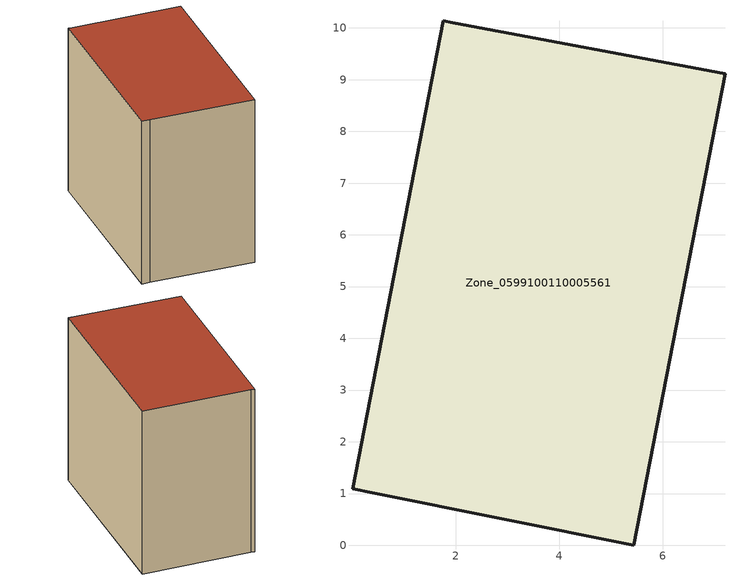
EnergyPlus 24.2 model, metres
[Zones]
Zone_0599100110005561
 floor ground (C_G): 1.76,10.14 1.94,10.1 7.21,9.12 5.45,0 0.39,1.02 0.01,1.09 z0
 wall outside (C_F): 1.94,10.1 1.76,10.14 0.01,1.09 0.39,1.02 5.45,0 7.21,9.12 1.94,10.1 z0:8.58
 roof outside (C_R): 7.21,9.12 1.94,10.1 1.76,10.14 0.01,1.09 0.39,1.02 5.45,0 z8.58
[BUILDING]
Pand.0599100110005561: North Axis=0; Terrain=City; Loads Convergence Tolerance Value=0.04; Temperature Convergence Tolerance Value=0.4; Solar Distribution=FullExterior; Maximum Number of Warmup Days=25; Minimum Number of Warmup Days=1
[Site:Location]
Rotterdam.The.Hague.AP_ZH_NLD Design_Conditions: Latitude=51.96; Longitude=4.45; Time Zone=1; Elevation=-4.5
[SITE:GROUNDTEMPERATURE:BUILDINGSURFACE]
18, 18, 18, 18, 18, 18, 18, 18, 18, 18, 18, 18
[MATERIAL] Thermal Absorptance=0.9; Solar Absorptance=0.7; Visible Absorptance=0.7
Name | Roughness | Thickness | Conductivity | Density | Specific Heat
G.TC.2015-2018 | MediumSmooth | 0.15 | 0.0428571 | 540 | 1210
F.TC.2015-2018 | Rough | 0.3 | 0.0666667 | 1920 | 840
R.TC.2015-2018 | MediumRough | 0.2 | 0.0333333 | 1500 | 1000
[CONSTRUCTION]
C_G: G.TC.2015-2018
C_F: F.TC.2015-2018
C_R: R.TC.2015-2018
[ZONE]
Zone_0599100110005561: Type=1; Multiplier=1; Ceiling Height=Autocalculate; Volume=Autocalculate; Floor Area=autocalculate; Part of Total Floor Area=Yes
[ZONEINFILTRATION:DESIGNFLOWRATE]
Infil_Zone_0599100110005561: Zone or ZoneList or Space or SpaceList=Zone_0599100110005561; Schedule=AlwaysOn; Design Flow Rate Calculation Method=Flow/Area; Flow Rate per Floor Area=0.0015; Constant Term Coefficient=1; Temperature Term Coefficient=0; Velocity Term Coefficient=0; Velocity Squared Term Coefficient=0
[HVACTEMPLATE:ZONE:IDEALLOADSAIRSYSTEM]
Zone_0599100110005561: Maximum Heating Supply Air Temperature=50; Minimum Cooling Supply Air Temperature=13; Maximum Heating Supply Air Humidity Ratio=0.0156; Minimum Cooling Supply Air Humidity Ratio=0.0077; Heating Limit=NoLimit; Cooling Limit=NoLimit; Dehumidification Control Type=ConstantSensibleHeatRatio; Cooling Sensible Heat Ratio=0.7; Dehumidification Setpoint=60; Humidification Control Type=None; Humidification Setpoint=30; Outdoor Air Method=None; Outdoor Air Flow Rate per Person=0.00944; Outdoor Air Flow Rate per Zone Floor Area=0; Outdoor Air Flow Rate per Zone=0; Demand Controlled Ventilation Type=None; Outdoor Air Economizer Type=NoEconomizer; Heat Recovery Type=None; Sensible Heat Recovery Effectiveness=0.7; Latent Heat Recovery Effectiveness=0.65
[ZONECONTROL:THERMOSTAT]
ThermostatControl_Zone_0599100110005561: Zone or ZoneList=Zone_0599100110005561; Control Type Schedule=DualSetpointControlType; Control 1=Thermostat_Zone_0599100110005561; Temperature Difference Between Cutout And Setpoint=0
[THERMOSTATSETPOINT:DUALSETPOINT]
Thermostat_Zone_0599100110005561: Heating Setpoint Temperature Schedule=HeatingSetpoint_Zone_0599100110005561; Cooling Setpoint Temperature Schedule=CoolingSetpoint_Zone_0599100110005561
[SCHEDULE:COMPACT]
HeatingSetpoint_Zone_0599100110005561: Through: 12/31, For: AllDays, Until: 24:00, 21
CoolingSetpoint_Zone_0599100110005561: Through: 12/31, For: AllDays, Until: 24:00, 24
DualSetpointControlType: Through: 12/31, For: AllDays, Until: 24:00, 4
AlwaysOn: Through: 12/31, For: AllDays, Until: 24:00, 1
